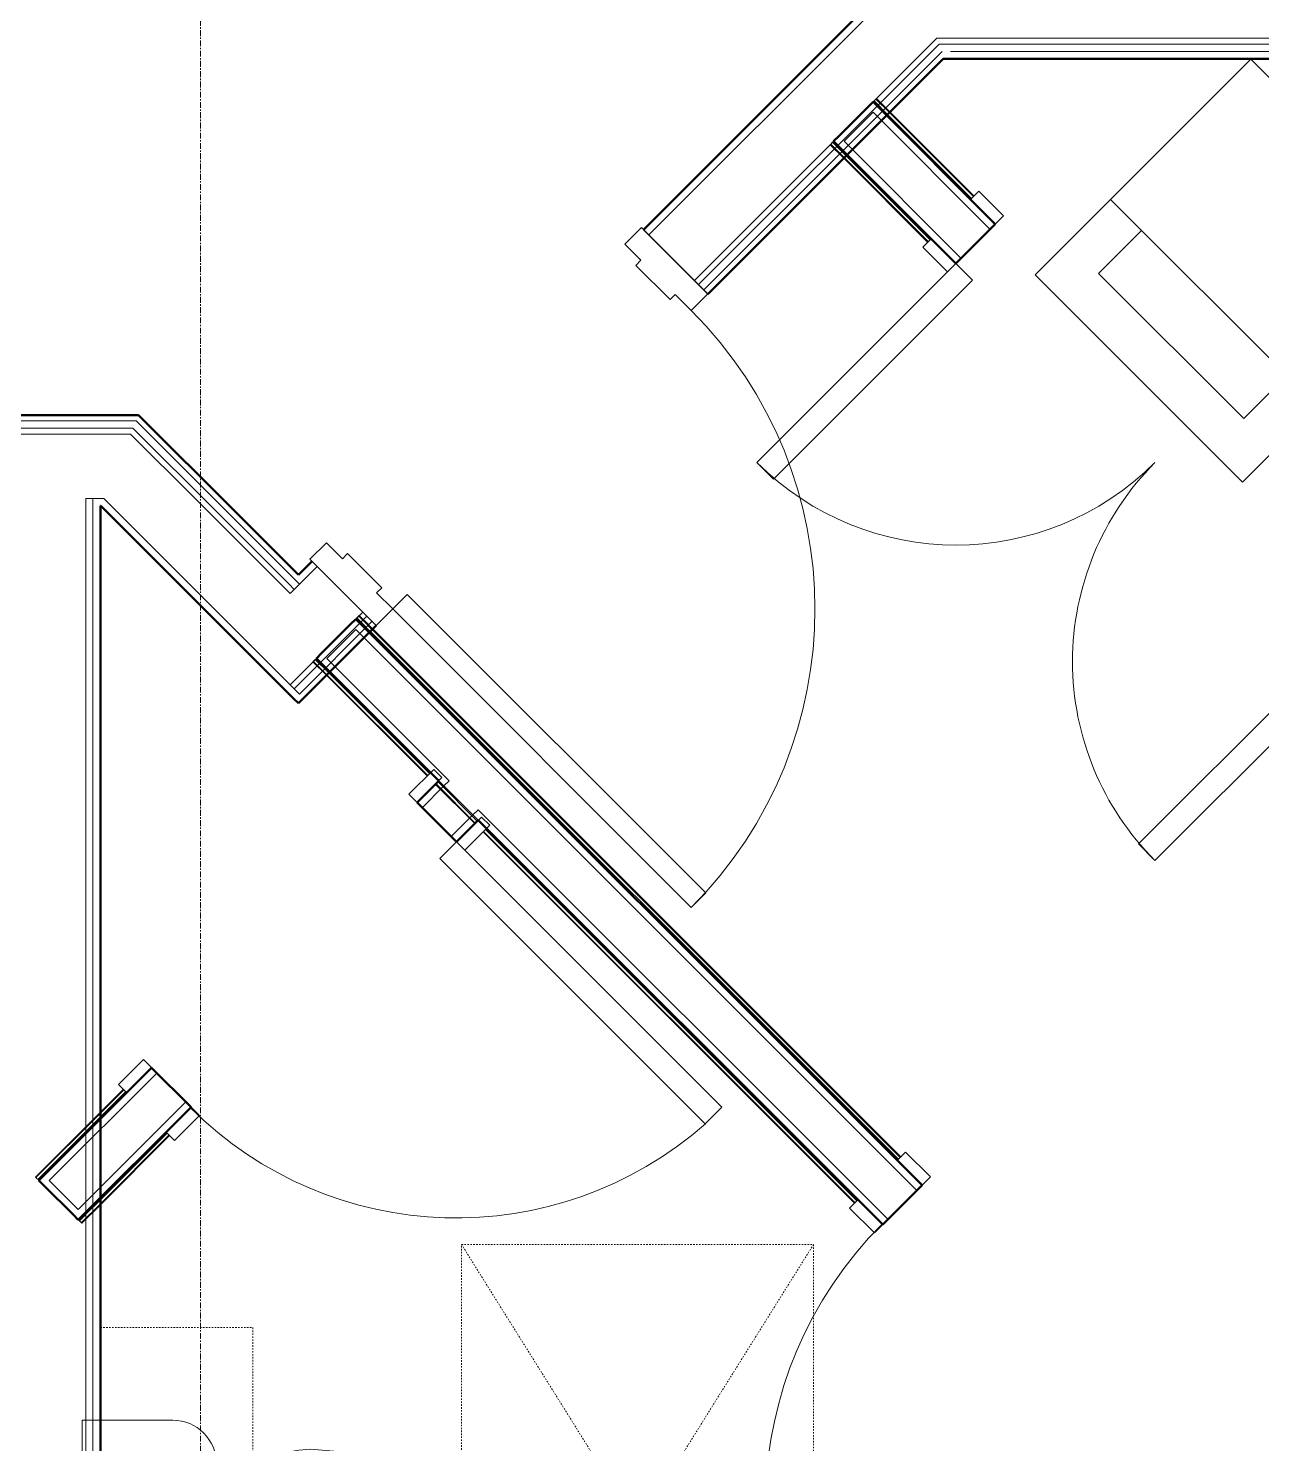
# Model space of a CAD drawing. Header units: inches. Extents: x -4218 to -1830, y 9756 to 12426.
# Drawn here: x -2515 to -2409.8, y 11560.6 to 11681.3 of the extents above; entities that cross this region are included whole.
import ezdxf

# ---------------------------------------------------------------- set-up
doc = ezdxf.new("R2010")
doc.units = ezdxf.units.IN
doc.header["$MEASUREMENT"] = 0
doc.linetypes.add('Dash', pattern=[0.25, 0.125, -0.125])
doc.linetypes.add('Grid Line 1_2_', pattern=[0.875, 0.5, -0.125, 0.125, -0.125])
for name, color, linetype, lineweight in [('0-1', 7, 'Continuous', 5), ('0-2', 252, 'Continuous', 9), ('0-3', 7, 'Continuous', 9), ('A-DOOR-1', 7, 'Continuous', 9), ('A-DOOR-2', 50, 'Continuous', 20), ('A-DOOR-FRAM-1', 50, 'Continuous', 20), ('A-GENM-HDLN-1', 7, 'Dash', 9), ('A-WALL-1', 250, 'Continuous', 50), ('A-WALL-2', 10, 'Continuous', 13), ('A-WALL-3', 253, 'Continuous', 9), ('A-WALL-4', 254, 'Continuous', 9), ('A-WALL-5', 252, 'Continuous', 9), ('A-WALL-6', 7, 'Continuous', 9), ('I-WALL-1', 250, 'Continuous', 50), ('I-WALL-3', 253, 'Continuous', 9), ('I-WALL-4', 252, 'Continuous', 9), ('P-SANR-FIXT-1', 7, 'Continuous', 9), ('P-SANR-FIXT-2', 252, 'Continuous', 9), ('Q-CASE-3', 7, 'Continuous', 9), ('Q-CASE-6', 7, 'Dash', 9), ('S-GRID-1', 1, 'Grid Line 1_2_', 9)]:
    doc.layers.add(name, color=color, linetype=linetype, lineweight=lineweight)

# ---------------------------------------------------------------- blocks, each defined once
blk = doc.blocks.new('Basic Wall _ INT - W4BØF - _5_8 GYP - 2X4 WOOD_BATT_ - 5_8 GYP_ - ___-2683324-BACKGROUND - 1ST FLOOR')
at = {"layer": 'A-WALL-3'}
for p, q in [((-2506.62, 11590.56), (-2504.5, 11592.68)), ((-2508.87, 11588.81), (-2514.36, 11583.32)), ((-2514.11, 11583.07), (-2508.87, 11588.31)), ((-2514.4, 11583.37), (-2514.36, 11583.32)), ((-2514.31, 11583.28), (-2514.25, 11583.22)), ((-2514.12, 11583.09), (-2514.11, 11583.07))]:
    blk.add_line(p, q, dxfattribs=at)
at = {"layer": 'A-WALL-5'}
for p, q in [((-2506.87, 11590.81), (-2508.87, 11588.81)), ((-2508.87, 11588.31), (-2506.62, 11590.56)), ((-2508.87, 11588.89), (-2514.4, 11583.37)), ((-2508.87, 11588.49), (-2514.2, 11583.16)), ((-2514.32, 11583.28), (-2514.4, 11583.37)), ((-2514.25, 11583.22), (-2514.32, 11583.28)), ((-2514.21, 11583.18), (-2514.25, 11583.22)), ((-2514.2, 11583.16), (-2514.21, 11583.18)), ((-2514.19, 11583.16), (-2514.2, 11583.16)), ((-2514.18, 11583.15), (-2514.19, 11583.16)), ((-2514.14, 11583.11), (-2514.18, 11583.15)), ((-2514.11, 11583.07), (-2514.14, 11583.11))]:
    blk.add_line(p, q, dxfattribs=at)
at = {"layer": 'A-WALL-6'}
for p, q in [((-2506.91, 11590.86), (-2508.87, 11588.89)), ((-2506.71, 11590.65), (-2508.87, 11588.49))]:
    blk.add_line(p, q, dxfattribs=at)
blk = doc.blocks.new('Basic Wall _ INT - W4BØF - _5_8 GYP - 2X4 WOOD_BATT_ - 5_8 GYP_ - ___-2683323-BACKGROUND - 1ST FLOOR')
at = {"layer": 'A-WALL-3'}
for p, q in [((-2503.26, 11587.2), (-2501.14, 11589.33)), ((-2510.75, 11579.72), (-2508.87, 11581.59)), ((-2508.87, 11581.09), (-2510.5, 11579.47)), ((-2510.75, 11579.72), (-2510.73, 11579.7)), ((-2510.6, 11579.57), (-2510.54, 11579.51)), ((-2510.5, 11579.47), (-2510.46, 11579.42))]:
    blk.add_line(p, q, dxfattribs=at)
at = {"layer": 'A-WALL-5'}
for p, q in [((-2508.87, 11581.59), (-2503.26, 11587.2)), ((-2503.01, 11586.96), (-2508.87, 11581.09)), ((-2508.87, 11581.01), (-2510.46, 11579.42)), ((-2510.1, 11580.19), (-2508.87, 11581.41)), ((-2510.72, 11579.69), (-2510.75, 11579.72)), ((-2510.66, 11579.63), (-2510.72, 11579.69)), ((-2510.66, 11579.63), (-2510.12, 11580.16)), ((-2510.46, 11579.42), (-2510.66, 11579.63))]:
    blk.add_line(p, q, dxfattribs=at)
at = {"layer": 'A-WALL-6'}
for p, q in [((-2508.87, 11581.41), (-2503.17, 11587.12)), ((-2502.97, 11586.91), (-2508.87, 11581.01))]:
    blk.add_line(p, q, dxfattribs=at)
blk = doc.blocks.new('Toilet-Domestic-3D - Toilet-Domestic-3D-V4-BACKGROUND - 1ST FLOOR')
at = {"layer": 'P-SANR-FIXT-1'}
for p, q in [((-3.74, 10), (-2.74, 11)), ((-2.74, 11), (-1.87, 11.5)), ((-1.87, 11.5), (-0.5, 12)), ((-0.5, 12), (0.5, 12)), ((0.5, 12), (1.87, 11.5)), ((1.87, 11.5), (2.74, 11)), ((2.74, 11), (3.74, 10)), ((-5.13, 8), (-3.74, 10)), ((3.74, 10), (5.13, 8)), ((-6.06, 6), (-5.13, 8)), ((5.13, 8), (6.06, 6)), ((-6.79, 4), (-6.06, 6)), ((6.06, 6), (6.79, 4)), ((-7.33, 1.99), (-6.79, 4)), ((6.79, 4), (7.33, 1.99)), ((-7.5, 0), (-7.33, 1.99)), ((7.33, 1.99), (7.5, 0)), ((-7.41, -1), (-7.5, 0)), ((-7.24, -2), (-7.41, -1)), ((7.41, -1), (7.24, -2)), ((7.5, 0), (7.41, -1)), ((-6.97, -3), (-7.24, -2)), ((7.24, -2), (6.97, -3)), ((-6.4, -4), (-6.97, -3)), ((6.97, -3), (6.4, -4)), ((-5.21, -5), (-6.4, -4)), ((6.4, -4), (5.21, -5)), ((-3.84, -5.5), (-5.21, -5)), ((-4.86, -8.02), (-5.21, -5)), ((-1, -6), (-3.84, -5.5)), ((1, -6), (-1, -6)), ((3.84, -5.5), (1, -6)), ((5.21, -5), (3.84, -5.5)), ((4.86, -8.02), (5.21, -5)), ((6.25, -8.02), (-6.25, -8.02)), ((-9.98, -11.75), (-9.98, -17.93)), ((9.98, -17.93), (9.98, -11.75))]:
    blk.add_line(p, q, dxfattribs=at)
for centre, start, end in [((-6.25, -11.75), 90, 180), ((6.25, -11.75), 0, 90)]:
    blk.add_arc(centre, 3.73, start, end, dxfattribs=at)
at = {"layer": 'P-SANR-FIXT-2'}
for p, q in [((-9.98, -17.93), (-9.98, -19.48)), ((9.98, -19.48), (9.98, -17.93)), ((-9.98, -19.48), (9.98, -19.48))]:
    blk.add_line(p, q, dxfattribs=at)
blk = doc.blocks.new('Basic Wall _ INT - W4BØF - _5_8 GYP - 2X4 WOOD_BATT_ - 5_8 GYP_ - ___-2683326-BACKGROUND - 1ST FLOOR')
at = {"layer": 'A-WALL-3'}
for p, q in [((-2487, 11631.05), (-2486.8, 11631.25)), ((-2486.07, 11630.44), (-2486.82, 11631.19)), ((-2487.09, 11630.96), (-2487.06, 11630.99)), ((-2487.06, 11630.99), (-2487, 11631.05)), ((-2487.06, 11630.93), (-2486.34, 11630.21)), ((-2486.29, 11630.17), (-2485.97, 11629.85)), ((-2485.71, 11630.08), (-2486.05, 11630.41)), ((-2440.92, 11584.79), (-2438.8, 11582.67))]:
    blk.add_line(p, q, dxfattribs=at)
at = {"layer": 'A-WALL-4'}
for p, q in [((-2486.88, 11631.17), (-2486.94, 11631.11)), ((-2486.8, 11631.25), (-2486.84, 11631.21)), ((-2487.07, 11630.98), (-2487.09, 11630.96))]:
    blk.add_line(p, q, dxfattribs=at)
at = {"layer": 'A-WALL-5'}
for p, q in [((-2486.02, 11630.48), (-2486.78, 11631.24)), ((-2486.24, 11630.29), (-2486.97, 11631.02)), ((-2485.88, 11629.93), (-2486.21, 11630.25)), ((-2485.67, 11630.12), (-2486, 11630.46)), ((-2440.67, 11585.04), (-2485.69, 11630.06)), ((-2485.94, 11629.81), (-2440.92, 11584.79))]:
    blk.add_line(p, q, dxfattribs=at)
at = {"layer": 'A-WALL-6'}
for p, q in [((-2440.62, 11585.08), (-2485.65, 11630.11)), ((-2440.83, 11584.88), (-2485.85, 11629.9))]:
    blk.add_line(p, q, dxfattribs=at)
blk = doc.blocks.new('Basic Wall _ INT - W4BØF - _5_8 GYP - 2X4 WOOD_BATT_ - 5_8 GYP_ - ___-2683325-BACKGROUND - 1ST FLOOR')
at = {"layer": 'A-WALL-3'}
for p, q in [((-2490.54, 11627.51), (-2490.48, 11627.57)), ((-2490.48, 11627.57), (-2490.45, 11627.6)), ((-2490.45, 11627.6), (-2489.3, 11626.45)), ((-2490.74, 11627.31), (-2490.54, 11627.51)), ((-2489.55, 11626.21), (-2490.7, 11627.35)), ((-2476.9, 11613.56), (-2480.26, 11616.92)), ((-2480.01, 11617.17), (-2476.66, 11613.81)), ((-2444.28, 11581.43), (-2442.15, 11579.31))]:
    blk.add_line(p, q, dxfattribs=at)
at = {"layer": 'A-WALL-4'}
for p, q in [((-2490.45, 11627.6), (-2490.47, 11627.59)), ((-2490.7, 11627.35), (-2490.74, 11627.31)), ((-2490.59, 11627.46), (-2490.65, 11627.4))]:
    blk.add_line(p, q, dxfattribs=at)
at = {"layer": 'A-WALL-5'}
for p, q in [((-2489.59, 11626.16), (-2490.74, 11627.31)), ((-2490.54, 11627.51), (-2489.39, 11626.37)), ((-2489.3, 11626.45), (-2480.72, 11617.88)), ((-2480.97, 11617.63), (-2489.55, 11626.21)), ((-2476.95, 11613.52), (-2480.31, 11616.88)), ((-2480.08, 11617.06), (-2476.76, 11613.74)), ((-2475.95, 11613.1), (-2444.28, 11581.43)), ((-2444.52, 11581.18), (-2476.2, 11612.85))]:
    blk.add_line(p, q, dxfattribs=at)
at = {"layer": 'A-WALL-6'}
for p, q in [((-2489.39, 11626.37), (-2480.81, 11617.79)), ((-2481.01, 11617.58), (-2489.59, 11626.16)), ((-2444.57, 11581.14), (-2476.24, 11612.81)), ((-2476.04, 11613.01), (-2444.36, 11581.34))]:
    blk.add_line(p, q, dxfattribs=at)
blk = doc.blocks.new('SWING - SINGLE - FLUSH - 2-10 x 6-8 - PRIVACY-3199405-BACKGROUND - 1ST FLOOR')
at = {"layer": 'A-DOOR-1'}
blk.add_arc((17, -2.38), 34.07, 180, 266.6343, dxfattribs=at)
at = {"layer": 'A-DOOR-2'}
for p, q in [((15, -2.38), (15, -36.38)), ((17, -2.38), (15, -2.38)), ((17, -2.38), (17, -36.38)), ((17, -36.38), (15, -36.38))]:
    blk.add_line(p, q, dxfattribs=at)
at = {"layer": 'A-DOOR-FRAM-1'}
for p, q in [((-20, 2.37), (-20, 3.37)), ((-20, 3.37), (-17, 3.37)), ((-17, 3.37), (-17, 2.37)), ((17, 2.37), (17, 3.37)), ((17, 3.37), (20, 3.37)), ((20, 3.37), (20, 2.37)), ((-17, 2.37), (-20, 2.37)), ((20, 2.37), (17, 2.37)), ((-20, -2.38), (-17, -2.38)), ((-20, -3.38), (-20, -2.38)), ((-17, -2.38), (-17, -3.38)), ((17, -2.38), (20, -2.38)), ((17, -3.38), (17, -2.38)), ((20, -2.38), (20, -3.38)), ((-17, -3.38), (-20, -3.38)), ((20, -3.38), (17, -3.38))]:
    blk.add_line(p, q, dxfattribs=at)
blk = doc.blocks.new('SWING - SINGLE - FLUSH - 2-8 x 6-8 - PASSAGE-3199418-BACKGROUND - 1ST FLOOR')
at = {"layer": 'A-DOOR-1'}
blk.add_arc((16, -2.38), 32.07, 180, 266.4241, dxfattribs=at)
at = {"layer": 'A-DOOR-2'}
for p, q in [((14, -2.38), (14, -34.38)), ((16, -2.38), (14, -2.38)), ((16, -2.38), (16, -34.38)), ((16, -34.38), (14, -34.38))]:
    blk.add_line(p, q, dxfattribs=at)
at = {"layer": 'A-DOOR-FRAM-1'}
for p, q in [((-19, 2.37), (-19, 3.37)), ((-19, 3.37), (-16, 3.37)), ((-16, 3.37), (-16, 2.37)), ((16, 2.37), (16, 3.37)), ((16, 3.37), (19, 3.37)), ((19, 3.37), (19, 2.37)), ((-16, 2.37), (-19, 2.37)), ((19, 2.37), (16, 2.37)), ((-19, -2.38), (-16, -2.38)), ((-19, -3.38), (-19, -2.38)), ((-16, -2.38), (-16, -3.38)), ((16, -2.38), (19, -2.38)), ((16, -3.38), (16, -2.38)), ((19, -2.38), (19, -3.38)), ((-16, -3.38), (-19, -3.38)), ((19, -3.38), (16, -3.38))]:
    blk.add_line(p, q, dxfattribs=at)
blk = doc.blocks.new('Stacked Washer and Dryer - 26_x25_ - Private-1372850-BACKGROUND - 1ST FLOOR')
at = {"layer": 'P-SANR-FIXT-1'}
for p, q in [((0, 12.5), (26, 12.5)), ((0, 12.5), (0, -12.5)), ((16.90625, -12.5), (16.90625, 12.5)), ((26, 12.5), (26, -12.5)), ((22.09375, 8.75), (16.90625, 8.75)), ((22.09375, -8.75), (22.09375, 8.75)), ((16.90625, -8.75), (22.09375, -8.75)), ((26, -12.5), (0, -12.5))]:
    blk.add_line(p, q, dxfattribs=at)
blk = doc.blocks.new('Basic Wall _ INT - W4BØF - _5_8 GYP - 2X4 WOOD_BATT_ - 5_8 GYP_ - ___-2695078-BACKGROUND - 1ST FLOOR')
at = {"layer": 'A-WALL-3'}
for p, q in [((-2446.64, 11671.41), (-2446.43, 11671.62)), ((-2446.39, 11671.26), (-2446.59, 11671.46)), ((-2446.43, 11671.62), (-2446.38, 11671.67)), ((-2445.45, 11670.31), (-2446.39, 11671.25)), ((-2446.38, 11671.67), (-2446.35, 11671.71)), ((-2446.35, 11671.71), (-2445.2, 11670.56)), ((-2438.01, 11663.37), (-2435.92, 11661.28)), ((-2401.98, 11627.33), (-2399.85, 11625.21)), ((-2392.16, 11616.94), (-2392.07, 11616.94)), ((-2392.07, 11616.94), (-2391.87, 11616.94)), ((-2391.86, 11616.94), (-2391.78, 11616.94)), ((-2391.61, 11616.94), (-2391.58, 11616.94))]:
    blk.add_line(p, q, dxfattribs=at)
at = {"layer": 'A-WALL-4'}
for p, q in [((-2446.59, 11671.46), (-2446.64, 11671.41)), ((-2446.49, 11671.56), (-2446.55, 11671.5)), ((-2446.35, 11671.71), (-2446.41, 11671.64))]:
    blk.add_line(p, q, dxfattribs=at)
at = {"layer": 'A-WALL-5'}
for p, q in [((-2445.49, 11670.26), (-2446.64, 11671.41)), ((-2446.43, 11671.62), (-2445.29, 11670.47)), ((-2438.29, 11663.15), (-2445.45, 11670.31)), ((-2445.2, 11670.56), (-2438.04, 11663.4)), ((-2399.85, 11625.21), (-2391.58, 11616.94)), ((-2392.07, 11616.94), (-2400.1, 11624.96))]:
    blk.add_line(p, q, dxfattribs=at)
at = {"layer": 'A-WALL-6'}
for p, q in [((-2438.33, 11663.1), (-2445.49, 11670.26)), ((-2445.29, 11670.47), (-2438.13, 11663.31)), ((-2399.94, 11625.12), (-2391.76, 11616.94)), ((-2392.16, 11616.94), (-2400.15, 11624.92))]:
    blk.add_line(p, q, dxfattribs=at)
at = {"layer": 'A-WALL-6', "flags": 128}
for points in [[(-2391.76, 11616.94), (-2391.78, 11616.94), (-2391.86, 11616.94), (-2391.99, 11616.94), (-2392.16, 11616.94)], [(-2391.64, 11616.94), (-2391.67, 11616.94), (-2391.7, 11616.94), (-2391.72, 11616.94), (-2391.74, 11616.94), (-2391.75, 11616.94), (-2391.76, 11616.94)]]:
    blk.add_lwpolyline(points, dxfattribs=at)
blk = doc.blocks.new('Basic Wall _ INT - W4BØF - _5_8 GYP - 2X4 WOOD_BATT_ - 5_8 GYP_ - ___-2695079-BACKGROUND - 1ST FLOOR')
at = {"layer": 'A-WALL-3'}
for p, q in [((-2442.99, 11675.06), (-2442.96, 11675.09)), ((-2442.99, 11675.06), (-2441.84, 11673.91)), ((-2442.96, 11675.09), (-2442.9, 11675.15)), ((-2442.9, 11675.15), (-2442.7, 11675.36)), ((-2441.59, 11674.16), (-2442.74, 11675.31)), ((-2434.68, 11666.76), (-2432.56, 11664.63)), ((-2398.62, 11630.69), (-2396.5, 11628.57)), ((-2389.11, 11621.68), (-2389.22, 11621.8)), ((-2389.02, 11621.59), (-2389.1, 11621.68)), ((-2388.96, 11621.53), (-2389.01, 11621.59)), ((-2388.81, 11620.89), (-2388.8, 11620.91)), ((-2388.56, 11621.14), (-2388.79, 11621.37)), ((-2388.67, 11621.03), (-2388.61, 11621.09)), ((-2388.56, 11621.14), (-2388.52, 11621.18))]:
    blk.add_line(p, q, dxfattribs=at)
at = {"layer": 'A-WALL-4'}
for p, q in [((-2442.97, 11675.08), (-2442.99, 11675.06)), ((-2442.78, 11675.27), (-2442.84, 11675.21)), ((-2442.7, 11675.36), (-2442.74, 11675.31))]:
    blk.add_line(p, q, dxfattribs=at)
at = {"layer": 'A-WALL-5'}
for p, q in [((-2441.75, 11674), (-2442.9, 11675.15)), ((-2441.55, 11674.21), (-2442.7, 11675.36)), ((-2441.84, 11673.91), (-2434.68, 11666.76)), ((-2434.43, 11667), (-2441.59, 11674.16)), ((-2389.22, 11621.8), (-2396.25, 11628.82)), ((-2396.5, 11628.57), (-2388.81, 11620.89)), ((-2389.11, 11621.77), (-2389.22, 11621.88)), ((-2389.02, 11621.68), (-2389.1, 11621.77)), ((-2388.96, 11621.62), (-2389.01, 11621.67)), ((-2388.72, 11620.98), (-2388.81, 11621.06)), ((-2388.78, 11620.92), (-2388.81, 11620.89)), ((-2388.52, 11621.18), (-2388.79, 11621.45)), ((-2388.77, 11620.93), (-2388.78, 11620.92)), ((-2388.74, 11620.96), (-2388.77, 11620.93)), ((-2388.72, 11620.98), (-2388.74, 11620.96)), ((-2388.71, 11620.99), (-2388.72, 11620.98)), ((-2388.52, 11621.18), (-2388.71, 11620.99))]:
    blk.add_line(p, q, dxfattribs=at)
at = {"layer": 'A-WALL-6'}
for p, q in [((-2434.59, 11666.84), (-2441.75, 11674)), ((-2434.39, 11667.05), (-2441.55, 11674.21)), ((-2389.23, 11621.89), (-2396.2, 11628.86)), ((-2388.81, 11621.06), (-2396.41, 11628.66))]:
    blk.add_line(p, q, dxfattribs=at)
blk = doc.blocks.new('SWING - DOUBLE - FLUSH - 4-0 x 6-8 - DUMMY-3207496-BACKGROUND - 1ST FLOOR')
at = {"layer": 'A-DOOR-1'}
for p, q in [((-24, 3.375), (-27, 3.375)), ((-27, 3.375), (-27, 2.375)), ((-24, 2.375), (-24, 3.375)), ((27, 3.375), (24, 3.375)), ((24, 3.375), (24, 2.375)), ((27, 2.375), (27, 3.375)), ((-27, 2.375), (-24, 2.375)), ((24, 2.375), (27, 2.375)), ((-24, -2.375), (-27, -2.375)), ((-27, -2.375), (-27, -3.375)), ((-24, -3.375), (-24, -2.375)), ((27, -2.375), (24, -2.375)), ((24, -2.375), (24, -3.375)), ((27, -3.375), (27, -2.375)), ((-27, -3.375), (-24, -3.375)), ((24, -3.375), (27, -3.375))]:
    blk.add_line(p, q, dxfattribs=at)
for centre, start, end in [((-24, 2.375), 360, 90), ((24, 2.375), 90, 180)]:
    blk.add_arc(centre, 24, start, end, dxfattribs=at)
at = {"layer": 'A-DOOR-2'}
for p, q in [((-24, 3.375), (-24, 26.375)), ((-24, 26.375), (-22, 26.375)), ((-22, 26.375), (-22, 2.375)), ((24, 26.375), (22, 26.375)), ((22, 26.375), (22, 2.375)), ((24, 3.375), (24, 26.375)), ((-22, 2.375), (-24, 2.375)), ((22, 2.375), (24, 2.375))]:
    blk.add_line(p, q, dxfattribs=at)
blk = doc.blocks.new('300 Series Wall Hung Cabinet_326 - 36_-2909953-BACKGROUND - 1ST FLOOR')
at = {"layer": 'Q-CASE-3'}
for p, q in [((-2.01, 14.69), (-2.5, 14.69)), ((-2.5, 14.69), (-2.5, 13.19)), ((-2.01, 13.19), (-2.01, 14.69)), ((2.49, 14.69), (2, 14.69)), ((2, 14.69), (2, 13.19)), ((2.49, 13.19), (2.49, 14.69)), ((-2.01, 13.19), (-2.5, 13.19)), ((2.49, 13.19), (2, 13.19))]:
    blk.add_line(p, q, dxfattribs=at)
at = {"layer": 'Q-CASE-6'}
for p, q in [((-18, 0.19), (-18, 13.19)), ((-18, 13.19), (18, 13.19)), ((18, 13.19), (18, 0.19)), ((18, 0.19), (-18, 0.19))]:
    blk.add_line(p, q, dxfattribs=at)
blk = doc.blocks.new('ADA Clearances - 30_x48_-1721104-BACKGROUND - 1ST FLOOR')
at = {"layer": 'A-GENM-HDLN-1'}
for p, q in [((15, 24), (-15, -24)), ((-15, 24), (15, -24)), ((-15, -24), (-15, 24)), ((-15, 24), (15, 24)), ((15, 24), (15, -24)), ((15, -24), (-15, -24))]:
    blk.add_line(p, q, dxfattribs=at)
blk = doc.blocks.new('CTR - 1st Phase - Unit Layouts_rvt-1-BACKGROUND - 1ST FLOOR')
at = {"layer": 'A-WALL-1'}
for p, q in [((-2443.43, 11674.62), (-2445.9, 11672.15)), ((-2442.99, 11675.06), (-2443.43, 11674.62)), ((-2432.56, 11664.63), (-2442.99, 11675.06)), ((-2445.9, 11672.15), (-2446.35, 11671.71)), ((-2446.35, 11671.71), (-2435.92, 11661.28)), ((-2435.92, 11661.28), (-2432.56, 11664.63)), ((-2487.53, 11630.52), (-2490.01, 11628.04)), ((-2487.09, 11630.96), (-2487.53, 11630.52)), ((-2438.8, 11582.67), (-2487.09, 11630.96)), ((-2490.01, 11628.04), (-2490.45, 11627.6)), ((-2490.45, 11627.6), (-2480.01, 11617.17)), ((-2480.01, 11617.17), (-2481.87, 11615.31)), ((-2481.87, 11615.31), (-2478.51, 11611.95)), ((-2478.51, 11611.95), (-2476.66, 11613.81)), ((-2476.66, 11613.81), (-2442.15, 11579.31)), ((-2504.5, 11592.68), (-2514.11, 11583.07)), ((-2501.14, 11589.33), (-2504.5, 11592.68)), ((-2510.75, 11579.72), (-2501.14, 11589.33)), ((-2514.11, 11583.07), (-2513.67, 11582.63)), ((-2513.67, 11582.63), (-2511.19, 11580.16)), ((-2442.15, 11579.31), (-2438.8, 11582.67)), ((-2511.19, 11580.16), (-2510.75, 11579.72))]:
    blk.add_line(p, q, dxfattribs=at)
at = {"layer": 'A-WALL-2'}
for p, q in [((-2442.99, 11674.18), (-2445.46, 11671.71)), ((-2433, 11664.19), (-2442.99, 11674.18)), ((-2435.47, 11661.72), (-2445.46, 11671.71)), ((-2487.09, 11630.08), (-2489.56, 11627.6)), ((-2439.24, 11582.22), (-2487.09, 11630.08)), ((-2479.13, 11617.17), (-2489.56, 11627.6)), ((-2479.57, 11616.73), (-2481.43, 11614.87)), ((-2479.13, 11617.17), (-2479.57, 11616.73)), ((-2477.1, 11614.25), (-2478.95, 11612.4)), ((-2476.66, 11614.69), (-2477.1, 11614.25)), ((-2441.71, 11579.75), (-2476.66, 11614.69)), ((-2504.06, 11592.24), (-2513.22, 11583.07)), ((-2501.58, 11589.77), (-2510.75, 11580.6)), ((-2513.22, 11583.07), (-2510.75, 11580.6))]:
    blk.add_line(p, q, dxfattribs=at)
at = {"layer": 'A-WALL-3'}
for p, q in [((-2434.68, 11666.76), (-2441.84, 11673.91)), ((-2445.2, 11670.56), (-2438.04, 11663.4)), ((-2440.92, 11584.79), (-2485.94, 11629.81)), ((-2489.3, 11626.45), (-2480.72, 11617.88)), ((-2475.95, 11613.1), (-2444.28, 11581.43)), ((-2506.62, 11590.56), (-2508.87, 11588.31)), ((-2508.87, 11581.59), (-2503.26, 11587.2)), ((-2511.22, 11580.19), (-2514.11, 11583.07)), ((-2510.75, 11579.72), (-2511.19, 11580.16))]:
    blk.add_line(p, q, dxfattribs=at)
at = {"layer": 'A-WALL-4'}
for p, q in [((-2446.35, 11671.71), (-2442.99, 11675.06)), ((-2441.84, 11673.91), (-2442.99, 11675.06)), ((-2446.35, 11671.71), (-2445.2, 11670.56)), ((-2432.56, 11664.63), (-2434.68, 11666.76)), ((-2438.01, 11663.37), (-2435.92, 11661.28)), ((-2490.45, 11627.6), (-2487.09, 11630.96)), ((-2486.34, 11630.21), (-2487.06, 11630.93)), ((-2485.97, 11629.85), (-2486.29, 11630.17)), ((-2490.45, 11627.6), (-2489.3, 11626.45)), ((-2504.5, 11592.68), (-2506.62, 11590.56)), ((-2503.26, 11587.2), (-2501.14, 11589.33)), ((-2508.87, 11588.31), (-2514.11, 11583.07)), ((-2438.8, 11582.67), (-2440.92, 11584.79)), ((-2510.75, 11579.72), (-2508.87, 11581.59)), ((-2444.28, 11581.43), (-2442.15, 11579.31))]:
    blk.add_line(p, q, dxfattribs=at)
at = {"layer": 'A-WALL-5'}
for p, q in [((-2432.56, 11664.63), (-2435.92, 11661.28)), ((-2478.51, 11611.95), (-2481.87, 11615.31)), ((-2504.5, 11592.68), (-2501.14, 11589.33)), ((-2438.8, 11582.67), (-2442.15, 11579.31))]:
    blk.add_line(p, q, dxfattribs=at)
at = {"layer": '0-2'}
for name, p, rotation in [('Stacked Washer and Dryer - 26_x25_ - Private-1372850-BACKGROUND - 1ST FLOOR', (-2401.95, 11669.86), 224.9999999999959), ('SWING - DOUBLE - FLUSH - 4-0 x 6-8 - DUMMY-3207496-BACKGROUND - 1ST FLOOR', (-2417.27, 11645.98), 134.999999999985), ('SWING - SINGLE - FLUSH - 2-8 x 6-8 - PASSAGE-3199418-BACKGROUND - 1ST FLOOR', (-2491.5, 11602.32), 44.99999999999972), ('SWING - SINGLE - FLUSH - 2-10 x 6-8 - PRIVACY-3199405-BACKGROUND - 1ST FLOOR', (-2428.45, 11568.97), 314.9999999999929), ('ADA Clearances - 30_x48_-1721104-BACKGROUND - 1ST FLOOR', (-2463.07, 11553.61), 180), ('300 Series Wall Hung Cabinet_326 - 36_-2909953-BACKGROUND - 1ST FLOOR', (-2509.06, 11552.52), 269.9999999999993), ('Toilet-Domestic-3D - Toilet-Domestic-3D-V4-BACKGROUND - 1ST FLOOR', (-2490.95, 11552.65), 269.9999999999818)]:
    blk.add_blockref(name, p, dxfattribs=dict(at, rotation=rotation))
for name in ['Basic Wall _ INT - W4BØF - _5_8 GYP - 2X4 WOOD_BATT_ - 5_8 GYP_ - ___-2695079-BACKGROUND - 1ST FLOOR', 'Basic Wall _ INT - W4BØF - _5_8 GYP - 2X4 WOOD_BATT_ - 5_8 GYP_ - ___-2695078-BACKGROUND - 1ST FLOOR', 'Basic Wall _ INT - W4BØF - _5_8 GYP - 2X4 WOOD_BATT_ - 5_8 GYP_ - ___-2683326-BACKGROUND - 1ST FLOOR', 'Basic Wall _ INT - W4BØF - _5_8 GYP - 2X4 WOOD_BATT_ - 5_8 GYP_ - ___-2683325-BACKGROUND - 1ST FLOOR', 'Basic Wall _ INT - W4BØF - _5_8 GYP - 2X4 WOOD_BATT_ - 5_8 GYP_ - ___-2683324-BACKGROUND - 1ST FLOOR', 'Basic Wall _ INT - W4BØF - _5_8 GYP - 2X4 WOOD_BATT_ - 5_8 GYP_ - ___-2683323-BACKGROUND - 1ST FLOOR']:
    blk.add_blockref(name, (0, 0), dxfattribs=at)
blk = doc.blocks.new('HOLLOW METAL - UNIT DOOR-2191978-BACKGROUND - 1ST FLOOR')
at = {"layer": 'A-DOOR-1'}
blk.add_arc((18, 4.125), 36, 90, 180, dxfattribs=at)
at = {"layer": 'A-DOOR-2'}
for p, q in [((18, 40.125), (16.25, 40.125)), ((16.25, 40.125), (16.25, 4.125)), ((18, 4.125), (18, 40.125)), ((16.25, 4.125), (18, 4.125))]:
    blk.add_line(p, q, dxfattribs=at)
at = {"layer": 'A-DOOR-FRAM-1'}
for p, q in [((-18, 4.125), (-20, 4.125)), ((-20, 4.125), (-20, -3.875)), ((-18, 2.1875), (-18, 4.125)), ((18, 4.125), (18, 2.1875)), ((20, 4.125), (18, 4.125)), ((20, -3.875), (20, 4.125)), ((-17.375, 2.1875), (-18, 2.1875)), ((-17.375, -1.9375), (-17.375, 2.1875)), ((18, 2.1875), (17.375, 2.1875)), ((17.375, 2.1875), (17.375, -1.9375)), ((-18, -3.875), (-18, -1.9375)), ((-18, -1.9375), (-17.375, -1.9375)), ((17.375, -1.9375), (18, -1.9375)), ((18, -1.9375), (18, -3.875)), ((-20, -3.875), (-18, -3.875)), ((18, -3.875), (20, -3.875))]:
    blk.add_line(p, q, dxfattribs=at)
blk = doc.blocks.new('CTR - 1st Phase - Common Walls_rvt-1-BACKGROUND - 1ST FLOOR')
at = {"layer": 'A-WALL-2'}
for p, q in [((-2443.64, 11682.19), (-2462.11, 11663.72)), ((-2437.56, 11680.49), (-2458.22, 11659.83)), ((-2437.36, 11679.99), (-2457.87, 11659.48)), ((-2437.56, 11680.49), (-2436.86, 11680.49)), ((-2437.36, 11679.99), (-2436.47, 11679.99)), ((-2436.86, 11680.49), (-2435.26, 11680.49)), ((-2436.47, 11679.99), (-2435.76, 11679.99)), ((-2105.82, 11679.99), (-2435.76, 11679.99)), ((-2105.82, 11680.49), (-2435.26, 11680.49)), ((-2437.1, 11679.36), (-2457.42, 11659.04)), ((-2105.82, 11679.36), (-2436.39, 11679.36)), ((-2643.35, 11647.86), (-2505.83, 11647.86)), ((-2643.35, 11647.24), (-2506.09, 11647.24)), ((-2506.09, 11647.24), (-2505.59, 11646.74)), ((-2505.83, 11647.86), (-2505.2, 11647.24)), ((-2505.2, 11647.24), (-2498.58, 11640.61)), ((-2643.35, 11646.74), (-2506.29, 11646.74)), ((-2506.29, 11646.74), (-2500.79, 11641.24)), ((-2505.59, 11646.74), (-2499.46, 11640.61)), ((-2510.12, 11641.24), (-2509.5, 11641.24)), ((-2510.12, 11640.61), (-2510.12, 11641.24)), ((-2510.12, 11641.24), (-2509.5, 11641.24)), ((-2509.5, 11640.61), (-2509.5, 11641.24)), ((-2509.5, 11641.24), (-2508.57, 11641.24)), ((-2508.57, 11641.24), (-2507.95, 11640.61)), ((-2500.79, 11641.24), (-2500.17, 11640.61)), ((-2510.12, 11285.54), (-2510.12, 11640.61)), ((-2509.5, 11285.54), (-2509.5, 11640.61)), ((-2507.95, 11640.61), (-2497.02, 11629.69)), ((-2500.17, 11640.61), (-2493.13, 11633.58)), ((-2499.46, 11640.61), (-2492.78, 11633.93)), ((-2498.58, 11640.61), (-2492.34, 11634.38)), ((-2490.39, 11635.44), (-2491.9, 11633.93)), ((-2492.69, 11633.14), (-2493.13, 11633.58)), ((-2492.34, 11633.49), (-2492.78, 11633.93)), ((-2491.9, 11633.93), (-2492.34, 11634.38)), ((-2491.9, 11633.93), (-2492.34, 11633.49)), ((-2491.9, 11633.93), (-2492.34, 11633.49)), ((-2492.34, 11633.49), (-2492.69, 11633.14)), ((-2492.34, 11633.49), (-2492.69, 11633.14)), ((-2486.5, 11631.55), (-2492.69, 11625.36)), ((-2486.15, 11631.19), (-2492.34, 11625.01)), ((-2485.71, 11630.75), (-2491.9, 11624.56)), ((-2496.58, 11629.25), (-2497.02, 11629.69)), ((-2492.69, 11625.36), (-2496.58, 11629.25)), ((-2492.34, 11625.01), (-2492.69, 11625.36)), ((-2491.9, 11624.56), (-2492.34, 11625.01))]:
    blk.add_line(p, q, dxfattribs=at)
at = {"layer": 'I-WALL-1'}
for p, q in [((-2444.43, 11682.28), (-2462.55, 11664.16)), ((-2457.07, 11658.68), (-2437.01, 11678.74)), ((-2437.01, 11678.74), (-2383.71, 11678.74)), ((-2505.62, 11648.36), (-2643.35, 11648.36)), ((-2505.12, 11647.86), (-2505.62, 11648.36)), ((-2497.87, 11640.61), (-2505.12, 11647.86)), ((-2508.87, 11529.68), (-2508.87, 11640.61)), ((-2508.87, 11640.61), (-2508.83, 11640.61)), ((-2508.83, 11640.61), (-2497.46, 11629.25)), ((-2491.98, 11634.73), (-2497.87, 11640.61)), ((-2490.84, 11635.88), (-2491.98, 11634.73)), ((-2491.98, 11623.77), (-2485.36, 11630.4)), ((-2497.46, 11629.25), (-2492.34, 11624.12)), ((-2492.34, 11624.12), (-2491.98, 11623.77))]:
    blk.add_line(p, q, dxfattribs=at)
at = {"layer": 'I-WALL-3'}
for p, q in [((-2444.76, 11671), (-2442.28, 11673.47)), ((-2442.25, 11673.5), (-2441.84, 11673.91)), ((-2441.7, 11674.06), (-2441.64, 11674.12)), ((-2441.63, 11674.12), (-2441.56, 11674.2)), ((-2445.49, 11670.26), (-2445.41, 11670.34)), ((-2445.41, 11670.35), (-2445.35, 11670.41)), ((-2445.2, 11670.56), (-2444.79, 11670.97)), ((-2457.07, 11658.68), (-2462.55, 11664.16)), ((-2488.29, 11633.33), (-2485.36, 11630.4)), ((-2485.8, 11629.96), (-2485.73, 11630.02)), ((-2485.73, 11630.02), (-2485.65, 11630.1)), ((-2488.86, 11626.9), (-2486.55, 11629.2)), ((-2486.52, 11629.24), (-2486.38, 11629.37)), ((-2486.38, 11629.38), (-2485.94, 11629.81)), ((-2489.3, 11626.45), (-2488.89, 11626.86)), ((-2489.59, 11626.16), (-2489.51, 11626.24)), ((-2489.51, 11626.25), (-2489.44, 11626.31)), ((-2508.87, 11588.55), (-2508.87, 11588.89)), ((-2508.87, 11581.53), (-2508.87, 11588.37)), ((-2508.87, 11581.3), (-2508.87, 11581.37)), ((-2508.87, 11581.18), (-2508.87, 11581.28)), ((-2508.87, 11581.01), (-2508.87, 11581.15))]:
    blk.add_line(p, q, dxfattribs=at)
at = {"layer": 'I-WALL-4'}
for p, q in [((-2444.43, 11682.28), (-2462.55, 11664.16)), ((-2441.55, 11674.21), (-2437.01, 11678.74)), ((-2437.01, 11678.74), (-2389.23, 11678.74)), ((-2457.07, 11658.68), (-2445.49, 11670.26)), ((-2505.62, 11648.36), (-2643.35, 11648.36)), ((-2505.62, 11648.36), (-2497.87, 11640.61)), ((-2508.87, 11588.89), (-2508.87, 11640.61)), ((-2508.87, 11640.61), (-2508.83, 11640.61)), ((-2508.83, 11640.61), (-2497.46, 11629.25)), ((-2491.98, 11634.73), (-2497.87, 11640.61)), ((-2490.84, 11635.88), (-2491.98, 11634.73)), ((-2485.65, 11630.1), (-2485.36, 11630.4)), ((-2491.98, 11623.77), (-2497.46, 11629.25)), ((-2491.98, 11623.77), (-2489.59, 11626.16)), ((-2508.87, 11562.62), (-2508.87, 11581.01))]:
    blk.add_line(p, q, dxfattribs=at)
at = {"layer": '0-3', "rotation": 225.0000000000052}
blk.add_blockref('HOLLOW METAL - UNIT DOOR-2191978-BACKGROUND - 1ST FLOOR', (-2474.13, 11647.46), dxfattribs=at)

msp = doc.modelspace()

# ---------------------------------------------------------------- linework, layer by layer
at = {"layer": 'S-GRID-1'}
msp.add_line((-2500.32, 9836.18), (-2500.32, 12376.81), dxfattribs=at)

# ---------------------------------------------------------------- block references
at = {"layer": '0-1'}
for name in ['CTR - 1st Phase - Unit Layouts_rvt-1-BACKGROUND - 1ST FLOOR', 'CTR - 1st Phase - Common Walls_rvt-1-BACKGROUND - 1ST FLOOR']:
    msp.add_blockref(name, (0, 0), dxfattribs=at)

doc.saveas('drawing.dxf')
